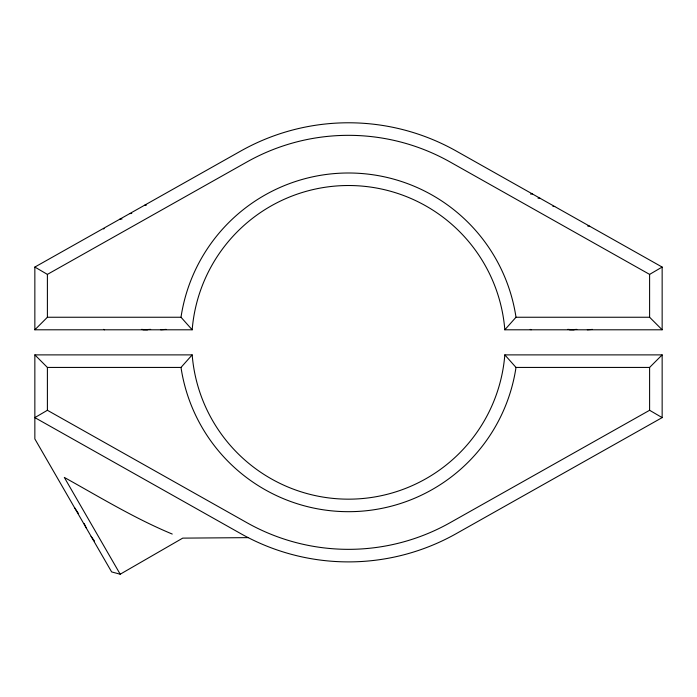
<?xml version="1.0" encoding="UTF-8"?>
<svg xmlns="http://www.w3.org/2000/svg" width="697" height="697" viewBox="0 0 697 697"><rect width="100%" height="100%" fill="white"/><g stroke="black" fill="none" stroke-linecap="round" stroke-linejoin="round"><path stroke-width="1.05" d="M248.176 537.64L182.727 538.128L120.206 574.215L111.633 571.923L34.85 438.927L34.85 354.886L47.396 367.432L181.002 367.432L192.18 354.886A156.825 156.825 0 0 0 348.5 499.165A156.825 156.825 0 0 0 504.82 354.886L662.15 354.886L662.15 417.616L456.282 533.614A219.555 219.555 0 0 1 240.718 533.614L34.85 417.616L47.396 410.28L246.877 522.68A207.009 207.009 0 0 0 450.123 522.68L649.604 410.28L662.15 417.616M504.82 329.794L515.998 317.248L649.604 317.248L662.15 329.794L662.15 267.064L456.282 151.057A219.555 219.555 0 0 0 240.718 151.057L34.85 267.064L34.85 329.794L192.18 329.794A156.825 156.825 0 0 1 348.5 185.515A156.825 156.825 0 0 1 504.82 329.794L662.15 329.794M34.85 329.794L47.396 317.248L181.002 317.248A169.371 169.371 0 0 1 515.998 317.248M181.002 367.432A169.371 169.371 0 0 0 515.998 367.432L649.604 367.432L662.15 354.886M103.653 229.008L104.141 228.572M34.85 267.064L47.396 274.391L246.877 161.992A207.009 207.009 0 0 1 450.123 161.992L649.604 274.391L662.15 267.064M530.591 194.08L532.351 193.923M160.754 329.794L166.174 329.376M587.318 329.794L592.485 329.393M129.729 213.596L131.777 213.465M144.471 205.293L146.318 205.188M119.901 219.137L121.975 219.024M142.929 329.794L150.639 329.367M569.493 329.794L576.811 329.393M34.85 354.886L192.18 354.886M552.913 206.408L554.725 206.53M567.698 329.367L574.11 329.794M141.456 329.385L147.546 329.794M538.014 198.166L540.149 198.314M587.745 226.072L589.645 226.203M172.237 534.05C134.643 518.446 99.819 497.144 64.316 477.419L120.206 574.215M530.217 329.376L531.14 329.794M103.644 329.359L104.576 329.794M504.82 354.886L515.998 367.432M181.002 317.248L192.18 329.794M91.124 536.394L94.513 541.099M74.44 507.503L78.421 513.48M84.206 523.578L86.193 527.856M649.604 274.391L649.604 317.248M649.604 367.432L649.604 410.28M47.396 274.391L47.396 317.248M47.396 367.432L47.396 410.28"/></g></svg>
